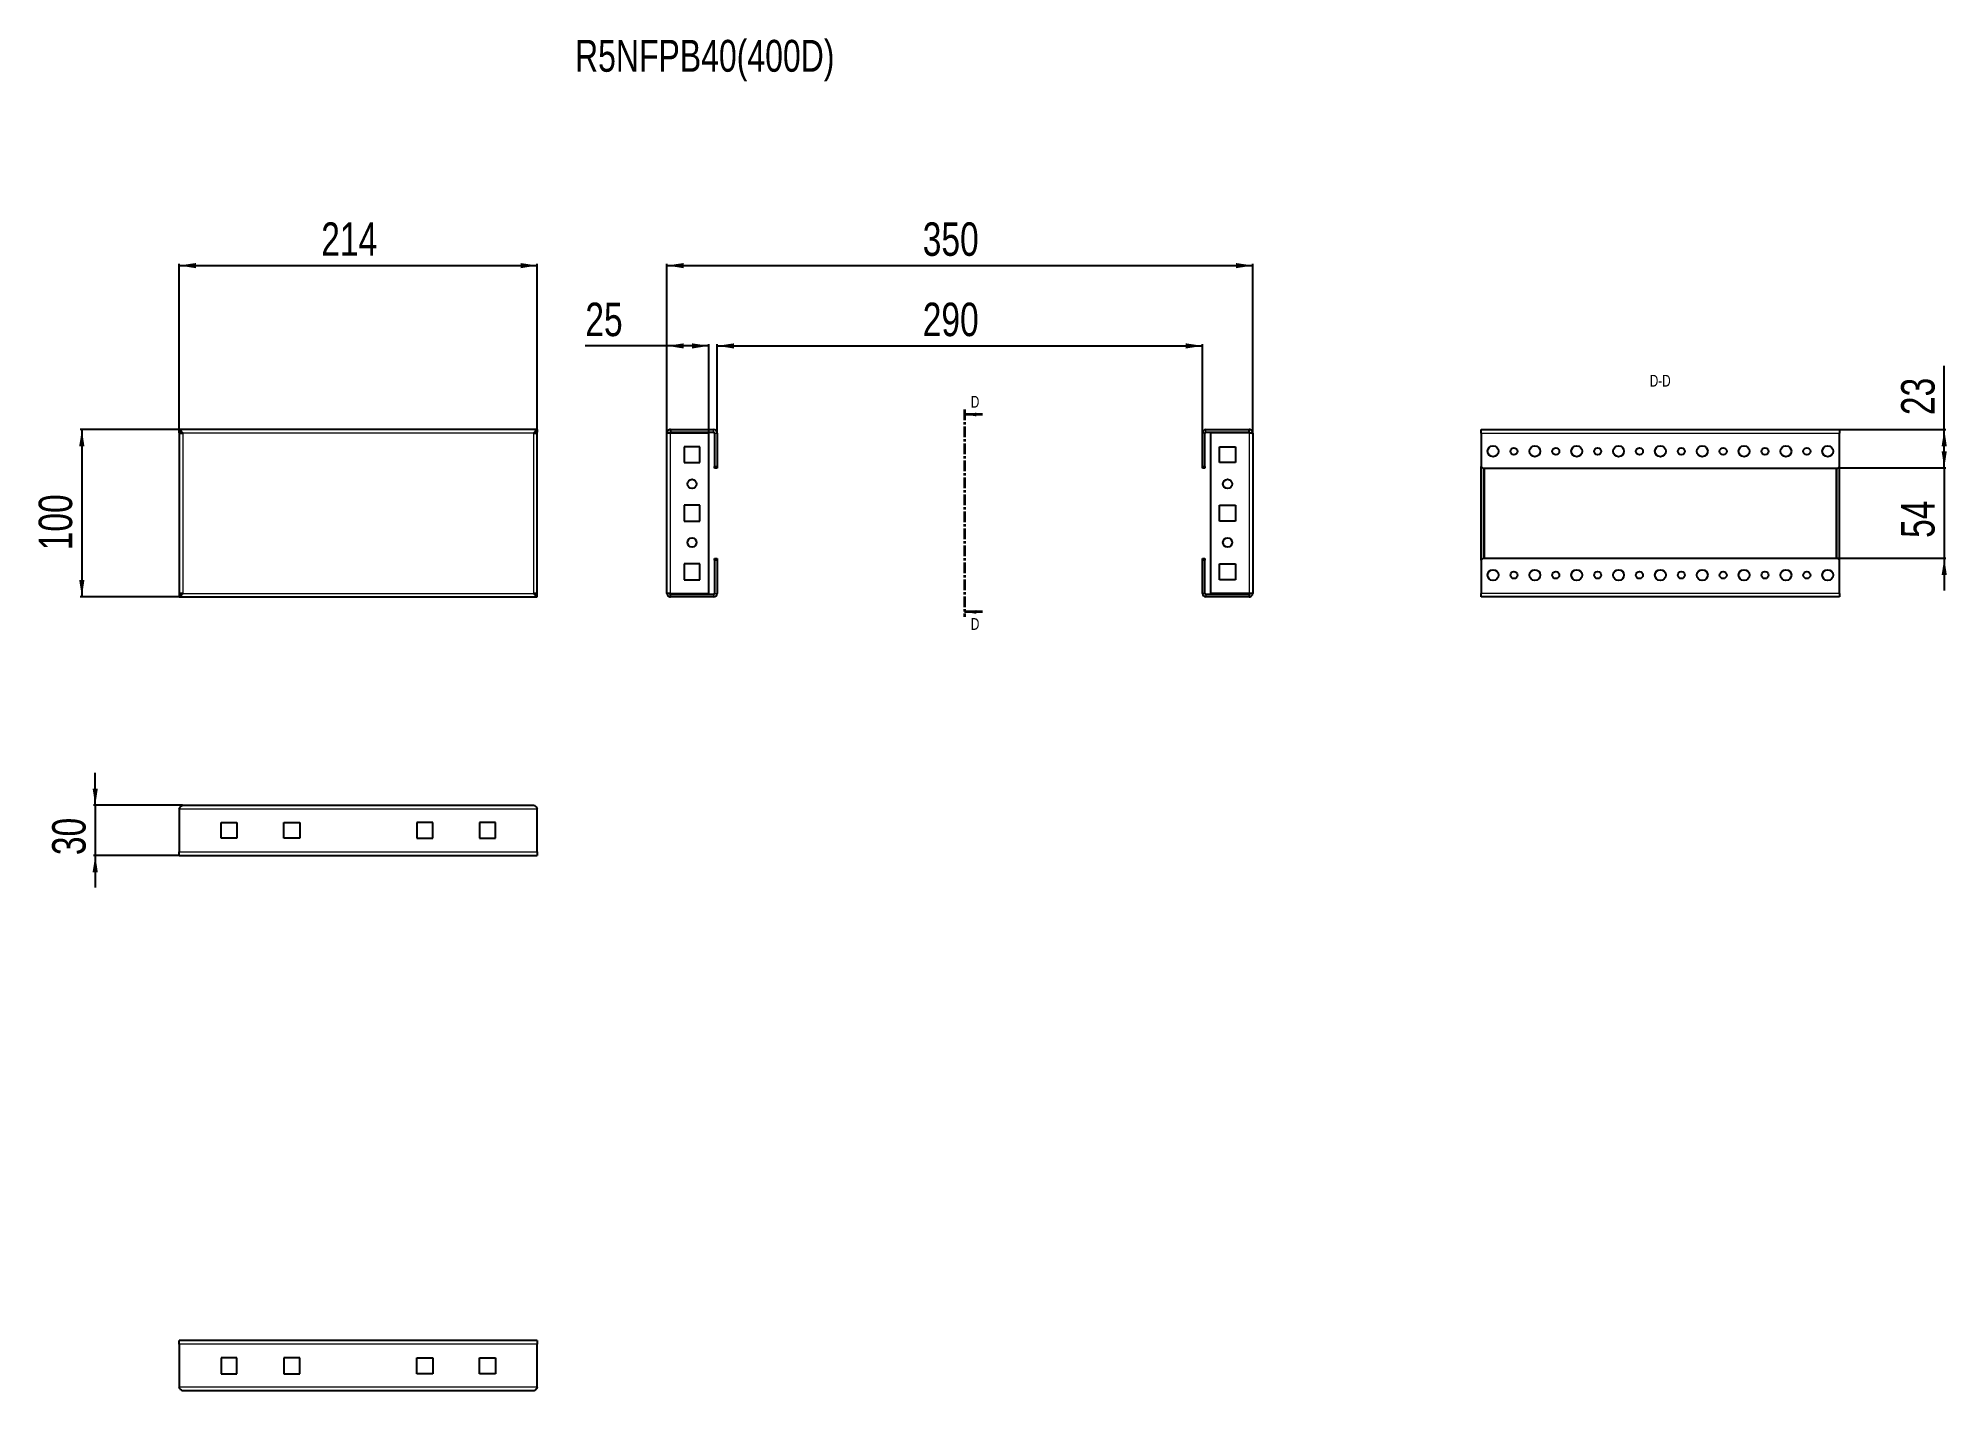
# Model space of a CAD drawing. Header units: millimetres. Extents: x -14 to 1126, y -242 to 566.
import ezdxf

# ---------------------------------------------------------------- set-up
doc = ezdxf.new("R2010")
doc.units = ezdxf.units.MM
doc.linetypes.add('CENTER', pattern=[10.16, 6.35, -1.27, 1.27, -1.27])
doc.layers.add('FORMAT', color=7, linetype='Continuous')
doc.styles.add('SLDTEXTSTYLE0', font='TXT', dxfattribs={"width": 0.75})
doc.dimstyles.new('SLDDIMSTYLE0', dxfattribs={"dimtxt": 20, "dimasz": 10, "dimexe": 0, "dimexo": 0.0625, "dimgap": 5, "dimtad": 2, "dimdec": 1, "dimrnd": 1e-09, "dimzin": 12, "dimdsep": 46, "dimtxsty": 'SLDTEXTSTYLE0', "dimsah": 1, "dimcen": 0.09, "dimadec": 0, "dimazin": 3, "dimtfac": 1, "dimtofl": 0, "dimtmove": 0, "dimatfit": 3, "dimfxl": 0, "dimfrac": 2, "dimtolj": 1, "dimtzin": 12, "dimarcsym": 0})
doc.dimstyles.new('SLDDIMSTYLE1', dxfattribs={"dimtxt": 20, "dimasz": 10, "dimexe": 0, "dimexo": 0.0625, "dimgap": 5, "dimtad": 2, "dimdec": 1, "dimrnd": 1e-09, "dimzin": 12, "dimdsep": 46, "dimtxsty": 'SLDTEXTSTYLE0', "dimsah": 1, "dimcen": 0.09, "dimadec": 0, "dimazin": 3, "dimtfac": 1, "dimtmove": 0, "dimatfit": 0, "dimfxl": 0, "dimfrac": 2, "dimtolj": 1, "dimtzin": 12, "dimarcsym": 0})

# ---------------------------------------------------------------- blocks, each defined once
blk = doc.blocks.new('_D')
at = {"layer": 'FORMAT'}
for p, q in [((70.2, 330.6), (70.2, 431.6)), ((70.2, 430.6), (284.2, 430.6)), ((284.2, 330.6), (284.2, 431.6))]:
    blk.add_line(p, q, dxfattribs=at)
for points in [[(70.2, 430.6), (80.2, 429), (80.2, 432.1)], [(284.2, 430.6), (274.2, 432.1), (274.2, 429)]]:
    blk.add_solid(points, dxfattribs=at)
at = {"layer": 'FORMAT', "insert": (155.1, 456.4), "char_height": 20, "attachment_point": 1, "style": 'SLDTEXTSTYLE0'}
blk.add_mtext('214', dxfattribs=at)
blk = doc.blocks.new('_D_1')
at = {"layer": 'FORMAT'}
for p, q in [((70.2, 332.6), (11.1, 332.6)), ((12.1, 332.6), (12.1, 232.6)), ((70.2, 232.6), (11.1, 232.6))]:
    blk.add_line(p, q, dxfattribs=at)
for points in [[(12.1, 332.6), (10.5, 322.6), (13.6, 322.6)], [(12.1, 232.6), (13.6, 242.6), (10.5, 242.6)]]:
    blk.add_solid(points, dxfattribs=at)
at = {"layer": 'FORMAT', "insert": (-13.7, 260.4), "char_height": 20, "attachment_point": 1, "rotation": 90, "style": 'SLDTEXTSTYLE0'}
blk.add_mtext('100', dxfattribs=at)
blk = doc.blocks.new('_D_2')
at = {"layer": 'FORMAT'}
for p, q in [((361.7, 330.5), (361.7, 431.6)), ((361.7, 430.6), (711.7, 430.6)), ((711.7, 330.5), (711.7, 431.6))]:
    blk.add_line(p, q, dxfattribs=at)
for points in [[(361.7, 430.6), (371.7, 429), (371.7, 432.1)], [(711.7, 430.6), (701.7, 432.1), (701.7, 429)]]:
    blk.add_solid(points, dxfattribs=at)
at = {"layer": 'FORMAT', "insert": (514.5, 456.4), "char_height": 20, "attachment_point": 1, "style": 'SLDTEXTSTYLE0'}
blk.add_mtext('350', dxfattribs=at)
blk = doc.blocks.new('_D_3')
at = {"layer": 'FORMAT'}
for p, q in [((391.7, 330.5), (391.7, 383.6)), ((391.7, 382.6), (681.7, 382.6)), ((681.7, 330.5), (681.7, 383.6))]:
    blk.add_line(p, q, dxfattribs=at)
for points in [[(391.7, 382.6), (401.7, 381), (401.7, 384.1)], [(681.7, 382.6), (671.7, 384.1), (671.7, 381)]]:
    blk.add_solid(points, dxfattribs=at)
at = {"layer": 'FORMAT', "insert": (514.5, 408.4), "char_height": 20, "attachment_point": 1, "style": 'SLDTEXTSTYLE0'}
blk.add_mtext('290', dxfattribs=at)
blk = doc.blocks.new('_D_4')
at = {"layer": 'FORMAT'}
for p, q in [((361.7, 382.6), (312.9, 382.6)), ((361.7, 330.5), (361.7, 383.6)), ((386.7, 382.6), (361.7, 382.6)), ((386.7, 330.6), (386.7, 383.6))]:
    blk.add_line(p, q, dxfattribs=at)
for points in [[(361.7, 382.6), (371.7, 381), (371.7, 384.1)], [(386.7, 382.6), (376.7, 384.1), (376.7, 381)]]:
    blk.add_solid(points, dxfattribs=at)
at = {"layer": 'FORMAT', "insert": (312.9, 408.4), "char_height": 20, "attachment_point": 1, "style": 'SLDTEXTSTYLE0'}
blk.add_mtext('25', dxfattribs=at)
blk = doc.blocks.new('_D_5')
at = {"layer": 'FORMAT'}
for p, q in [((20.1, 108), (20.1, 127.3)), ((72.3, 108), (19.1, 108)), ((20.1, 108), (20.1, 78)), ((70.2, 78), (19.1, 78)), ((20.1, 78), (20.1, 58.8))]:
    blk.add_line(p, q, dxfattribs=at)
for points in [[(20.1, 108), (21.6, 118), (18.5, 118)], [(20.1, 78), (18.5, 68), (21.6, 68)]]:
    blk.add_solid(points, dxfattribs=at)
at = {"layer": 'FORMAT', "insert": (-5.7, 78.2), "char_height": 20, "attachment_point": 1, "rotation": 90, "style": 'SLDTEXTSTYLE0'}
blk.add_mtext('30', dxfattribs=at)
blk = doc.blocks.new('_D_6')
at = {"layer": 'FORMAT'}
for p, q in [((1124.9, 309.6), (1124.9, 328.8)), ((1061.3, 309.6), (1125.9, 309.6)), ((1124.9, 309.6), (1124.9, 255.6)), ((1061.3, 255.6), (1125.9, 255.6)), ((1124.9, 255.6), (1124.9, 236.3))]:
    blk.add_line(p, q, dxfattribs=at)
for points in [[(1124.9, 309.6), (1126.4, 319.6), (1123.3, 319.6)], [(1124.9, 255.6), (1123.3, 245.6), (1126.4, 245.6)]]:
    blk.add_solid(points, dxfattribs=at)
at = {"layer": 'FORMAT', "insert": (1099.1, 267.8), "char_height": 20, "attachment_point": 1, "rotation": 90, "style": 'SLDTEXTSTYLE0'}
blk.add_mtext('54', dxfattribs=at)
blk = doc.blocks.new('_D_7')
at = {"layer": 'FORMAT'}
for p, q in [((1124.9, 332.6), (1124.9, 370.7)), ((1062.3, 332.6), (1125.9, 332.6)), ((1124.9, 309.6), (1124.9, 332.6)), ((1061.3, 309.6), (1125.9, 309.6))]:
    blk.add_line(p, q, dxfattribs=at)
for points in [[(1124.9, 332.6), (1123.3, 322.6), (1126.4, 322.6)], [(1124.9, 309.6), (1126.4, 319.6), (1123.3, 319.6)]]:
    blk.add_solid(points, dxfattribs=at)
at = {"layer": 'FORMAT', "insert": (1099.1, 341.2), "char_height": 20, "attachment_point": 1, "rotation": 90, "style": 'SLDTEXTSTYLE0'}
blk.add_mtext('23', dxfattribs=at)

msp = doc.modelspace()

# ---------------------------------------------------------------- linework, layer by layer
at = {"color": 7, "linetype": 'CENTER', "lineweight": 35}
msp.add_line((539.55, 344.57), (539.55, 220.56), dxfattribs=at)
at = {"color": 7, "linetype": 'Continuous', "lineweight": 25}
for p, q in [((70.22, 331.07), (70.22, 332.57)), ((284.22, 332.57), (70.22, 332.57)), ((70.22, 331.07), (70.22, 330.57)), ((284.22, 332.57), (284.22, 331.07)), ((284.22, 330.57), (284.22, 331.07)), ((363.76, 332.57), (363.76, 331.07)), ((363.76, 332.57), (389.56, 332.57)), ((363.76, 331.07), (389.56, 331.07)), ((683.76, 332.57), (709.56, 332.57)), ((683.76, 331.07), (709.56, 331.07)), ((709.56, 331.07), (709.56, 332.57)), ((848.27, 332.57), (1062.27, 332.57)), ((848.27, 330.47), (848.27, 332.57)), ((1062.27, 332.57), (1062.27, 330.47)), ((70.22, 330.57), (70.22, 234.57)), ((70.22, 330.57), (71.72, 330.57)), ((284.22, 330.57), (282.72, 330.57)), ((284.22, 234.57), (284.22, 330.57)), ((361.66, 234.67), (361.66, 330.47)), ((363.76, 330.57), (386.66, 330.57)), ((371.91, 322.32), (371.91, 312.82)), ((381.41, 322.32), (371.91, 322.32)), ((381.41, 312.82), (381.41, 322.32)), ((386.66, 234.57), (386.66, 330.57)), ((390.16, 330.47), (390.16, 310.57)), ((391.66, 330.47), (391.66, 310.57)), ((681.66, 310.57), (681.66, 330.47)), ((683.16, 310.57), (683.16, 330.47)), ((686.66, 234.57), (686.66, 330.57)), ((709.56, 330.57), (686.66, 330.57)), ((691.91, 322.32), (701.41, 322.32)), ((691.91, 312.82), (691.91, 322.32)), ((701.41, 322.32), (701.41, 312.82)), ((711.66, 330.47), (711.66, 234.67)), ((848.27, 330.47), (848.27, 310.57)), ((1062.27, 310.57), (1062.27, 330.47)), ((371.91, 312.82), (381.41, 312.82)), ((390.16, 310.57), (391.66, 310.57)), ((390.16, 309.57), (390.16, 310.57)), ((391.66, 309.57), (390.16, 309.57)), ((391.66, 310.57), (391.66, 309.57)), ((681.66, 310.57), (683.16, 310.57)), ((681.66, 309.57), (681.66, 310.57)), ((683.16, 309.57), (681.66, 309.57)), ((683.16, 310.57), (683.16, 309.57)), ((701.41, 312.82), (691.91, 312.82)), ((848.27, 310.57), (849.27, 309.57)), ((848.27, 254.57), (848.27, 310.57)), ((849.27, 309.57), (1061.27, 309.57)), ((849.77, 255.57), (849.77, 309.57)), ((1060.77, 255.57), (1060.77, 309.57)), ((1061.27, 309.57), (1062.27, 310.57)), ((1062.27, 254.57), (1062.27, 310.57)), ((371.91, 287.32), (371.91, 277.82)), ((381.41, 287.32), (371.91, 287.32)), ((381.41, 277.82), (381.41, 287.32)), ((691.91, 287.32), (701.41, 287.32)), ((691.91, 277.82), (691.91, 287.32)), ((701.41, 287.32), (701.41, 277.82)), ((371.91, 277.82), (381.41, 277.82)), ((701.41, 277.82), (691.91, 277.82)), ((381.41, 252.32), (371.91, 252.32)), ((371.91, 252.32), (371.91, 242.82)), ((381.41, 242.82), (381.41, 252.32)), ((390.16, 255.57), (391.66, 255.57)), ((390.16, 254.57), (390.16, 255.57)), ((391.66, 254.57), (390.16, 254.57)), ((390.16, 254.57), (390.16, 234.67)), ((391.66, 255.57), (391.66, 254.57)), ((391.66, 254.57), (391.66, 234.67)), ((681.66, 255.57), (683.16, 255.57)), ((681.66, 254.57), (681.66, 255.57)), ((681.66, 234.67), (681.66, 254.57)), ((683.16, 254.57), (681.66, 254.57)), ((683.16, 255.57), (683.16, 254.57)), ((683.16, 234.67), (683.16, 254.57)), ((691.91, 252.32), (701.41, 252.32)), ((691.91, 242.82), (691.91, 252.32)), ((701.41, 252.32), (701.41, 242.82)), ((849.27, 255.57), (848.27, 254.57)), ((848.27, 254.57), (848.27, 234.67)), ((1061.27, 255.57), (849.27, 255.57)), ((1062.27, 254.57), (1061.27, 255.57)), ((1062.27, 234.67), (1062.27, 254.57)), ((371.91, 242.82), (381.41, 242.82)), ((701.41, 242.82), (691.91, 242.82)), ((71.72, 234.57), (70.22, 234.57)), ((70.22, 234.57), (70.22, 234.07)), ((70.22, 234.07), (70.22, 232.57)), ((70.22, 232.57), (284.22, 232.57)), ((282.72, 234.57), (284.22, 234.57)), ((284.22, 234.07), (284.22, 234.57)), ((284.22, 232.57), (284.22, 234.07)), ((363.76, 234.57), (386.66, 234.57)), ((363.76, 232.57), (363.76, 234.07)), ((389.56, 234.07), (363.76, 234.07)), ((389.56, 232.57), (363.76, 232.57)), ((709.56, 234.07), (683.76, 234.07)), ((709.56, 232.57), (683.76, 232.57)), ((709.56, 234.57), (686.66, 234.57)), ((709.56, 234.07), (709.56, 232.57)), ((848.27, 232.57), (848.27, 234.67)), ((1062.27, 232.57), (848.27, 232.57)), ((1062.27, 234.67), (1062.27, 232.57)), ((70.22, 105.92), (70.22, 80.12)), ((72.32, 108.02), (282.12, 108.02)), ((284.22, 80.12), (284.22, 105.92)), ((95.22, 97.77), (104.72, 97.77)), ((95.22, 88.27), (95.22, 97.77)), ((104.72, 97.77), (104.72, 88.27)), ((132.72, 97.77), (142.22, 97.77)), ((132.72, 88.27), (132.72, 97.77)), ((142.22, 97.77), (142.22, 88.27)), ((221.72, 97.77), (212.22, 97.77)), ((212.22, 97.77), (212.22, 88.27)), ((221.72, 88.27), (221.72, 97.77)), ((249.72, 97.77), (249.72, 88.27)), ((259.22, 97.77), (249.72, 97.77)), ((259.22, 88.27), (259.22, 97.77)), ((70.22, 78.02), (70.22, 80.12)), ((104.72, 88.27), (95.22, 88.27)), ((142.22, 88.27), (132.72, 88.27)), ((212.22, 88.27), (221.72, 88.27)), ((249.72, 88.27), (259.22, 88.27)), ((284.22, 80.12), (284.22, 78.02)), ((70.22, 78.02), (284.22, 78.02)), ((70.22, -214.08), (70.22, -211.98)), ((284.22, -211.98), (70.22, -211.98)), ((70.22, -214.08), (70.22, -239.88)), ((284.22, -211.98), (284.22, -214.08)), ((284.22, -239.88), (284.22, -214.08)), ((104.72, -222.23), (95.22, -222.23)), ((95.22, -222.23), (95.22, -231.73)), ((104.72, -231.73), (104.72, -222.23)), ((142.22, -222.23), (132.72, -222.23)), ((132.72, -222.23), (132.72, -231.73)), ((142.22, -231.73), (142.22, -222.23)), ((212.22, -231.73), (212.22, -222.23)), ((212.22, -222.23), (221.72, -222.23)), ((221.72, -222.23), (221.72, -231.73)), ((249.72, -222.23), (259.22, -222.23)), ((249.72, -231.73), (249.72, -222.23)), ((259.22, -222.23), (259.22, -231.73)), ((95.22, -231.73), (104.72, -231.73)), ((132.72, -231.73), (142.22, -231.73)), ((221.72, -231.73), (212.22, -231.73)), ((259.22, -231.73), (249.72, -231.73)), ((282.12, -241.98), (72.32, -241.98))]:
    msp.add_line(p, q, dxfattribs=at)
at = {"color": 8, "linetype": 'Continuous', "lineweight": 18}
for p, q in [((389.56, 331.07), (389.56, 332.57)), ((683.76, 331.07), (683.76, 332.57)), ((72.32, 330.47), (72.32, 234.67)), ((282.12, 330.47), (72.32, 330.47)), ((282.12, 234.67), (282.12, 330.47)), ((363.76, 234.57), (363.76, 330.57)), ((390.16, 330.47), (391.66, 330.47)), ((683.16, 330.47), (681.66, 330.47)), ((709.56, 330.57), (709.56, 234.57)), ((848.27, 330.47), (1062.27, 330.47)), ((850.37, 255.57), (850.37, 309.57)), ((1060.17, 309.57), (1060.17, 255.57)), ((72.32, 234.67), (282.12, 234.67)), ((389.56, 234.07), (389.56, 232.57)), ((390.16, 234.67), (391.66, 234.67)), ((683.16, 234.67), (681.66, 234.67)), ((683.76, 234.07), (683.76, 232.57)), ((1062.27, 234.67), (848.27, 234.67)), ((70.22, 105.92), (284.22, 105.92)), ((70.22, 80.12), (284.22, 80.12)), ((284.22, -214.08), (70.22, -214.08)), ((284.22, -239.88), (70.22, -239.88))]:
    msp.add_line(p, q, dxfattribs=at)
at = {"color": 7, "linetype": 'Continuous', "lineweight": 35}
for p, q in [((550.19, 341.57), (539.55, 341.57)), ((550.19, 223.56), (539.55, 223.56))]:
    msp.add_line(p, q, dxfattribs=at)
at = {"color": 7, "linetype": 'Continuous', "lineweight": 25}
for centre, radius in [((855.27, 319.57), 3.25), ((867.77, 319.57), 2.1), ((880.27, 319.57), 3.25), ((892.77, 319.57), 2.1), ((905.27, 319.57), 3.25), ((917.77, 319.57), 2.1), ((930.27, 319.57), 3.25), ((942.77, 319.57), 2.1), ((955.27, 319.57), 3.25), ((967.77, 319.57), 2.1), ((980.27, 319.57), 3.25), ((992.77, 319.57), 2.1), ((1005.27, 319.57), 3.25), ((1017.77, 319.57), 2.1), ((1030.27, 319.57), 3.25), ((1042.77, 319.57), 2.1), ((1055.27, 319.57), 3.25), ((376.66, 300.07), 2.75), ((696.66, 300.07), 2.75), ((376.66, 265.07), 2.75), ((696.66, 265.07), 2.75), ((855.27, 245.57), 3.25), ((867.77, 245.57), 2.1), ((880.27, 245.57), 3.25), ((892.77, 245.57), 2.1), ((905.27, 245.57), 3.25), ((917.77, 245.57), 2.1), ((930.27, 245.57), 3.25), ((942.77, 245.57), 2.1), ((955.27, 245.57), 3.25), ((967.77, 245.57), 2.1), ((980.27, 245.57), 3.25), ((992.77, 245.57), 2.1), ((1005.27, 245.57), 3.25), ((1017.77, 245.57), 2.1), ((1030.27, 245.57), 3.25), ((1042.77, 245.57), 2.1), ((1055.27, 245.57), 3.25)]:
    msp.add_circle(centre, radius, dxfattribs=at)
for centre, radius, start, end in [((389.56, 330.47), 2.1, 0, 90), ((389.56, 330.47), 0.6, 0, 90), ((683.76, 330.47), 2.1, 90, 180), ((683.76, 330.47), 0.6, 90, 180), ((389.56, 234.67), 2.1, 270, 0), ((389.56, 234.67), 0.6, 270, 0), ((683.76, 234.67), 2.1, 180, 270), ((683.76, 234.67), 0.6, 180, 270)]:
    msp.add_arc(centre, radius, start, end, dxfattribs=at)
for points, knots in [([(72.32, 330.47), (72.14, 330.75), (71.78, 331.31), (71.25, 332.01), (70.73, 332.48), (70.38, 332.54), (70.22, 332.57)], [0, 0, 0, 0, 0.2547527, 0.5096447, 0.7645377, 1, 1, 1, 1]), ([(72.32, 330.47), (72.14, 330.55), (71.77, 330.71), (71.08, 330.98), (70.56, 331.03), (70.22, 331.07)], [0, 0, 0, 0, 0.2598775, 0.5197391, 1, 1, 1, 1]), ([(711.66, 330.47), (711.63, 330.75), (711.56, 331.31), (711.06, 332.01), (710.36, 332.48), (709.82, 332.54), (709.56, 332.57)], [0, 0, 0, 0, 0.2547527, 0.5096447, 0.7645377, 1, 1, 1, 1]), ([(710.16, 330.47), (710.15, 330.55), (710.13, 330.71), (709.94, 330.98), (709.71, 331.03), (709.56, 331.07)], [0, 0, 0, 0, 0.2598775, 0.5197391, 1, 1, 1, 1]), ([(282.12, 108.02), (282.3, 107.99), (282.65, 107.92), (283.19, 107.42), (283.71, 106.72), (284.06, 106.18), (284.22, 105.92)], [0, 0, 0, 0, 0.2547527, 0.5096447, 0.7645377, 1, 1, 1, 1]), ([(72.32, -241.98), (72.14, -241.95), (71.78, -241.88), (71.25, -241.38), (70.73, -240.68), (70.38, -240.14), (70.22, -239.88)], [0, 0, 0, 0, 0.2547527, 0.5096447, 0.7645377, 1, 1, 1, 1])]:
    msp.add_open_spline(points, degree=3, knots=knots, dxfattribs=at)
for points in [[(284.22, 332.57), (284.04, 332.53), (283.69, 332.47), (283.17, 331.99), (282.64, 331.29), (282.29, 330.74), (282.12, 330.47)], [(284.22, 331.07), (283.87, 331.03), (283.17, 330.95), (282.47, 330.63), (282.12, 330.47)], [(363.76, 332.57), (363.49, 332.53), (362.94, 332.47), (362.24, 331.99), (361.76, 331.29), (361.69, 330.74), (361.66, 330.47)], [(363.76, 331.07), (363.6, 331.03), (363.27, 330.95), (363.2, 330.63), (363.16, 330.47)], [(70.22, 330.57), (70.25, 330.56), (70.31, 330.54), (70.8, 330.52), (71.49, 330.49), (72.04, 330.47), (72.32, 330.47)], [(282.12, 330.47), (282.39, 330.47), (282.95, 330.49), (283.64, 330.52), (284.13, 330.54), (284.19, 330.56), (284.22, 330.57)], [(361.66, 330.47), (361.69, 330.47), (361.76, 330.49), (362.24, 330.52), (362.94, 330.54), (363.49, 330.56), (363.76, 330.57)], [(709.56, 330.57), (709.84, 330.56), (710.39, 330.54), (711.08, 330.52), (711.57, 330.49), (711.63, 330.47), (711.66, 330.47)], [(72.32, 234.67), (72.04, 234.66), (71.49, 234.64), (70.8, 234.62), (70.31, 234.59), (70.25, 234.57), (70.22, 234.57)], [(70.22, 232.57), (70.39, 232.6), (70.74, 232.66), (71.27, 233.15), (71.79, 233.84), (72.14, 234.39), (72.32, 234.67)], [(70.22, 234.07), (70.57, 234.1), (71.27, 234.18), (71.97, 234.5), (72.32, 234.67)], [(282.12, 234.67), (282.29, 234.39), (282.64, 233.84), (283.17, 233.15), (283.69, 232.66), (284.04, 232.6), (284.22, 232.57)], [(282.12, 234.67), (282.47, 234.5), (283.17, 234.18), (283.87, 234.1), (284.22, 234.07)], [(284.22, 234.57), (284.19, 234.57), (284.13, 234.59), (283.64, 234.62), (282.95, 234.64), (282.39, 234.66), (282.12, 234.67)], [(363.76, 234.57), (363.49, 234.57), (362.94, 234.59), (362.24, 234.62), (361.76, 234.64), (361.69, 234.66), (361.66, 234.67)], [(361.66, 234.67), (361.69, 234.39), (361.76, 233.84), (362.24, 233.15), (362.94, 232.66), (363.49, 232.6), (363.76, 232.57)], [(363.16, 234.67), (363.2, 234.5), (363.27, 234.18), (363.6, 234.1), (363.76, 234.07)], [(711.66, 234.67), (711.63, 234.66), (711.57, 234.64), (711.08, 234.62), (710.39, 234.59), (709.84, 234.57), (709.56, 234.57)], [(709.56, 232.57), (709.84, 232.6), (710.39, 232.66), (711.08, 233.15), (711.57, 233.84), (711.63, 234.39), (711.66, 234.67)], [(709.56, 234.07), (709.72, 234.1), (710.05, 234.18), (710.12, 234.5), (710.16, 234.67)], [(70.22, 105.92), (70.39, 106.19), (70.74, 106.75), (71.27, 107.44), (71.79, 107.92), (72.14, 107.99), (72.32, 108.02)], [(284.22, -239.88), (284.04, -240.16), (283.69, -240.71), (283.17, -241.4), (282.64, -241.89), (282.29, -241.95), (282.12, -241.98)]]:
    msp.add_open_spline(points, degree=3, dxfattribs=at)
at = {"color": 7, "linetype": 'Continuous', "lineweight": 35}
for points in [[(539.55, 341.57), (546.55, 340.45), (546.55, 342.69)], [(539.55, 223.56), (546.55, 222.44), (546.55, 224.68)]]:
    msp.add_solid(points, dxfattribs=at)

# ---------------------------------------------------------------- texts
at = {"color": 7, "linetype": 'Continuous', "char_height": 7, "attachment_point": 1, "style": 'SLDTEXTSTYLE0'}
for insert in [(543.26, 352.67), (543.26, 219.86)]:
    msp.add_mtext('D', dxfattribs=dict(at, insert=insert))
at = {"layer": 'FORMAT', "style": 'SLDTEXTSTYLE0'}
for s, insert, char_height, attachment_point in [('R5NFPB40(400D)', (306.74, 565.48), 19.05, 1), ('D-D', (955.17, 365.26), 7, 2)]:
    msp.add_mtext(s, dxfattribs=dict(at, insert=insert, char_height=char_height, attachment_point=attachment_point))

# ---------------------------------------------------------------- dimensions: what is measured, and where the dimension line sits
at = {"layer": 'FORMAT'}
for base, p1, p2, picture, middle in [((284.22, 430.57), (70.22, 330.57), (284.22, 330.57), '_D', (177.22, 430.57)), ((711.66, 430.57), (361.66, 330.47), (711.66, 330.47), '_D_2', (536.66, 430.57)), ((361.66, 382.57), (386.66, 330.57), (361.66, 330.47), '_D_4', (327.66, 382.57)), ((681.66, 382.57), (391.66, 330.47), (681.66, 330.47), '_D_3', (536.66, 382.57))]:
    dim = msp.add_linear_dim(base=base, p1=p1, p2=p2, dimstyle='SLDDIMSTYLE0', dxfattribs=at)
    dim.commit()
    dim.dimension.update_dxf_attribs({"geometry": picture, "text_midpoint": middle, "dimtype": 160})
for base, p1, p2, dimstyle, picture, middle in [((1124.88, 332.57), (1061.27, 309.57), (1062.27, 332.57), 'SLDDIMSTYLE0', '_D_7', (1124.88, 355.95)), ((12.05, 232.57), (70.22, 332.57), (70.22, 232.57), 'SLDDIMSTYLE0', '_D_1', (12.05, 282.57)), ((1124.88, 255.57), (1061.27, 309.57), (1061.27, 255.57), 'SLDDIMSTYLE1', '_D_6', (1124.88, 282.57)), ((20.05, 78.02), (72.32, 108.02), (70.22, 78.02), 'SLDDIMSTYLE1', '_D_5', (20.05, 93.02))]:
    dim = msp.add_linear_dim(base=base, p1=p1, p2=p2, angle=90, dimstyle=dimstyle, dxfattribs=at)
    dim.commit()
    dim.dimension.update_dxf_attribs({"geometry": picture, "text_midpoint": middle, "dimtype": 160})

doc.saveas('drawing.dxf')
